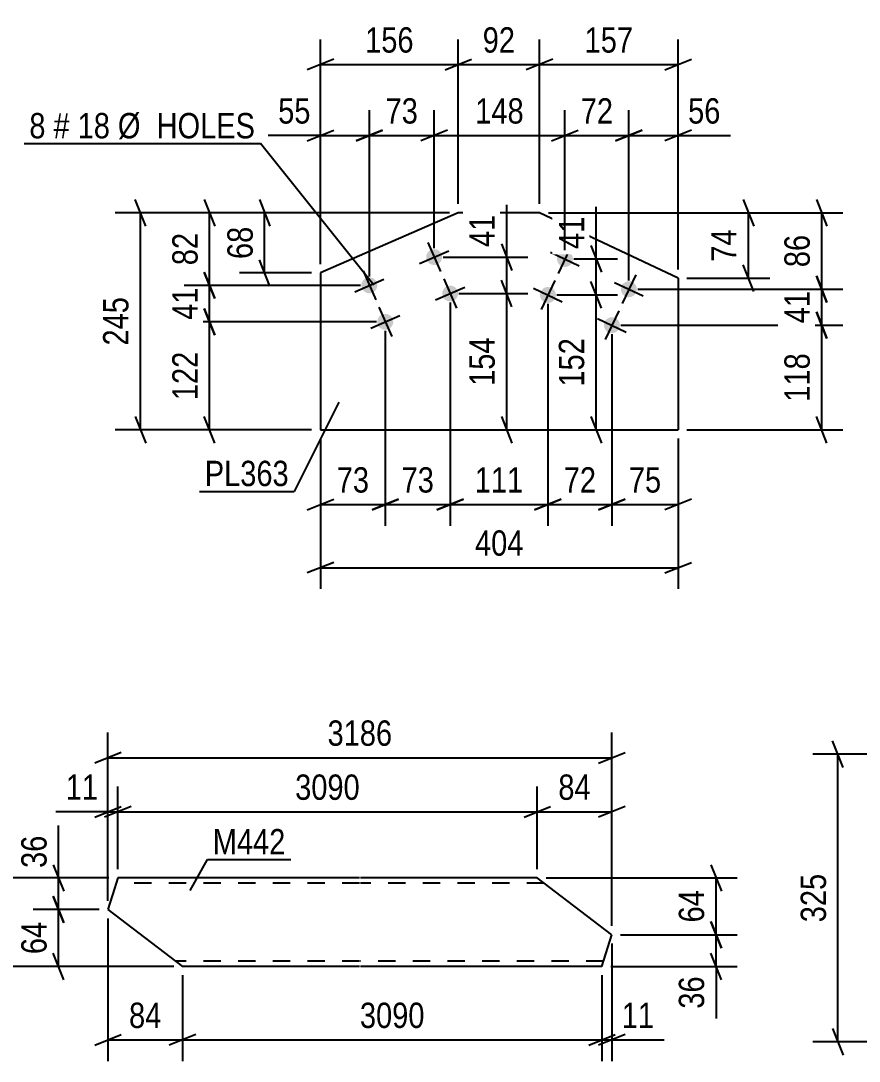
# Model space of a CAD drawing. Header units: millimetres. Extents: x 0 to 594, y 0 to 420.
# Drawn here: x 349.4 to 444.2, y 205.6 to 323.2 of the extents above; entities that cross this region are included whole.
import ezdxf

# ---------------------------------------------------------------- set-up
doc = ezdxf.new("R2010")
doc.units = ezdxf.units.MM
doc.linetypes.add('DXK_LINE_DOT2', pattern=[3.9198, 1.9599, -1.9599])
doc.styles.add('Arial Narrow', font='ARIALN.TTF', dxfattribs={"height": 0.2})

# ---------------------------------------------------------------- blocks, each defined once
blk = doc.blocks.new('Part-570345859-5773 - 5767')
at = {"color": 2, "linetype": 'Continuous'}
for p, q in [((360.39, 226.31), (360.02, 225.11)), ((387.71, 226.31), (360.39, 226.31)), ((407.81, 226.31), (387.81, 226.31)), ((416.23, 219.89), (407.81, 226.31)), ((360.02, 225.11), (359.28, 222.74)), ((359.28, 222.74), (367.71, 216.31)), ((415.12, 216.31), (416.23, 219.89)), ((387.71, 216.31), (367.71, 216.31)), ((415.12, 216.31), (387.81, 216.31))]:
    blk.add_line(p, q, dxfattribs=at)
at = {"color": 7, "linetype": 'DXK_LINE_DOT2'}
for p, q in [((387.71, 225.71), (360.2, 225.71)), ((408.59, 225.71), (387.81, 225.71)), ((387.71, 216.91), (366.92, 216.91)), ((415.3, 216.91), (387.81, 216.91))]:
    blk.add_line(p, q, dxfattribs=at)
blk = doc.blocks.new('Bolt-570345859-1724 - 1718')
at = {"linetype": 'Continuous'}
for points in [[(396.98, 296.85, -1), (395.33, 296.13, -1)], [(389.65, 293.65, -1), (388, 292.93, -1)], [(398.78, 292.73, -1), (397.14, 292.01, -1)], [(391.45, 289.53, -1), (389.8, 288.8, -1)]]:
    blk.add_hatch(color=1, dxfattribs=at).paths.add_polyline_path(points)
at = {"color": 1, "linetype": 'Continuous'}
for p, q in [((395.44, 298.14), (396.88, 294.84)), ((394.51, 295.77), (397.81, 297.21)), ((387.18, 292.57), (390.48, 294.01)), ((388.11, 294.94), (389.55, 291.64)), ((397.24, 294.02), (398.68, 290.72)), ((396.31, 291.65), (399.61, 293.09)), ((389.91, 290.81), (391.35, 287.52)), ((388.98, 288.44), (392.28, 289.89))]:
    blk.add_line(p, q, dxfattribs=at)
blk = doc.blocks.new('Bolt-570345859-1729 - 1718')
at = {"linetype": 'Continuous'}
for points in [[(411.75, 295.89, -1), (410.12, 296.66, -1)], [(409.83, 291.82, -1), (408.2, 292.59, -1)], [(418.98, 292.47, -1), (417.35, 293.24, -1)], [(417.06, 288.4, -1), (415.43, 289.17, -1)]]:
    blk.add_hatch(color=1, dxfattribs=at).paths.add_polyline_path(points)
at = {"color": 1, "linetype": 'Continuous'}
for p, q in [((411.7, 297.9), (410.16, 294.65)), ((409.31, 297.04), (412.56, 295.51)), ((418.94, 294.49), (417.4, 291.23)), ((407.38, 292.98), (410.64, 291.44)), ((409.78, 293.83), (408.24, 290.58)), ((416.54, 293.63), (419.79, 292.09)), ((414.62, 289.56), (417.87, 288.02)), ((417.01, 290.42), (415.48, 287.16))]:
    blk.add_line(p, q, dxfattribs=at)
blk = doc.blocks.new('Part-570345859-1744 - 1718')
at = {"color": 2, "linetype": 'Continuous'}
for p, q in [((398.88, 301.5), (383.3, 294.69)), ((408.07, 301.5), (398.88, 301.5)), ((423.73, 294.1), (408.07, 301.5)), ((383.3, 294.69), (383.3, 276.97)), ((423.73, 294.1), (423.73, 276.97)), ((383.3, 276.97), (423.73, 276.97))]:
    blk.add_line(p, q, dxfattribs=at)
blk = doc.blocks.new('StraightDimension-570345859-5829 - 5767')
at = {"color": 7, "linetype": 'Continuous'}
for p, q in [((359.28, 223.74), (359.28, 236.64)), ((360.39, 227.31), (360.39, 236.64)), ((357.78, 233.19), (360.78, 234.39)), ((361.89, 234.39), (358.89, 233.19)), ((359.28, 233.79), (353.37, 233.79)), ((359.28, 233.79), (353.37, 233.79)), ((359.28, 233.79), (360.39, 233.79))]:
    blk.add_line(p, q, dxfattribs=at)
at = {"color": 0}
blk.add_wipeout([(358.75, 234.54), (358.75, 238.74), (353.9, 238.74), (353.9, 234.54)], dxfattribs=at)
at = {"color": 3, "style": 'Arial Narrow'}
blk.add_text('11', height=2.863, dxfattribs=at).set_placement((354.5, 235.14))
blk = doc.blocks.new('StraightDimension-570345859-5805 - 5767')
at = {"color": 7, "linetype": 'Continuous'}
for p, q in [((360.39, 227.31), (360.39, 236.64)), ((407.81, 227.31), (407.81, 236.64)), ((361.89, 234.39), (358.89, 233.19)), ((406.31, 233.19), (409.31, 234.39)), ((360.39, 233.79), (407.81, 233.79))]:
    blk.add_line(p, q, dxfattribs=at)
at = {"color": 0}
blk.add_wipeout([(388.36, 234.54), (388.36, 238.74), (379.84, 238.74), (379.84, 234.54)], dxfattribs=at)
at = {"color": 3, "style": 'Arial Narrow'}
blk.add_text('3090', height=2.863, dxfattribs=at).set_placement((380.44, 235.14))
blk = doc.blocks.new('StraightDimension-570345859-5864 - 5767')
at = {"color": 7, "linetype": 'Continuous'}
for p, q in [((367.71, 215.31), (367.71, 205.6)), ((415.12, 215.31), (415.12, 205.6)), ((369.21, 208.6), (366.21, 207.4)), ((413.62, 207.4), (416.62, 208.6)), ((367.71, 208), (415.12, 208))]:
    blk.add_line(p, q, dxfattribs=at)
at = {"color": 0}
blk.add_wipeout([(395.67, 208.75), (395.67, 212.95), (387.16, 212.95), (387.16, 208.75)], dxfattribs=at)
at = {"color": 3, "style": 'Arial Narrow'}
blk.add_text('3090', height=2.863, dxfattribs=at).set_placement((387.76, 209.35))
blk = doc.blocks.new('StraightDimension-570345859-5776 - 5767')
at = {"color": 7, "linetype": 'Continuous'}
for p, q in [((359.28, 223.74), (359.28, 242.75)), ((416.23, 220.89), (416.23, 242.75)), ((360.78, 240.5), (357.78, 239.3)), ((414.73, 239.3), (417.73, 240.5)), ((359.28, 239.9), (416.23, 239.9))]:
    blk.add_line(p, q, dxfattribs=at)
at = {"color": 0}
blk.add_wipeout([(392.01, 240.65), (392.01, 244.85), (383.5, 244.85), (383.5, 240.65)], dxfattribs=at)
at = {"color": 3, "style": 'Arial Narrow'}
blk.add_text('3186', height=2.863, dxfattribs=at).set_placement((384.1, 241.25))
blk = doc.blocks.new('StraightDimension-570345859-5787 - 5767')
at = {"color": 7, "linetype": 'Continuous'}
for p, q in [((407.81, 227.31), (407.81, 236.64)), ((416.23, 220.89), (416.23, 236.64)), ((406.31, 233.19), (409.31, 234.39)), ((417.73, 234.39), (414.73, 233.19)), ((407.81, 233.79), (416.23, 233.79))]:
    blk.add_line(p, q, dxfattribs=at)
at = {"color": 0}
blk.add_wipeout([(414.45, 234.54), (414.45, 238.74), (409.59, 238.74), (409.59, 234.54)], dxfattribs=at)
at = {"color": 3, "style": 'Arial Narrow'}
blk.add_text('84', height=2.863, dxfattribs=at).set_placement((410.19, 235.14))
blk = doc.blocks.new('StraightDimension-570345859-5847 - 5767')
at = {"color": 7, "linetype": 'Continuous'}
for p, q in [((416.23, 218.89), (416.23, 205.6)), ((415.12, 215.31), (415.12, 205.6)), ((413.62, 207.4), (416.62, 208.6)), ((417.73, 208.6), (414.73, 207.4)), ((415.12, 208), (416.23, 208)), ((416.23, 208), (422.14, 208)), ((416.23, 208), (422.14, 208))]:
    blk.add_line(p, q, dxfattribs=at)
at = {"color": 0}
blk.add_wipeout([(421.61, 208.75), (421.61, 212.95), (416.76, 212.95), (416.76, 208.75)], dxfattribs=at)
at = {"color": 3, "style": 'Arial Narrow'}
blk.add_text('11', height=2.863, dxfattribs=at).set_placement((417.36, 209.35))
blk = doc.blocks.new('StraightDimension-570345859-5888 - 5767')
at = {"color": 7, "linetype": 'Continuous'}
for p, q in [((359.28, 221.74), (359.28, 205.6)), ((367.71, 215.31), (367.71, 205.6)), ((357.78, 207.4), (360.78, 208.6)), ((369.21, 208.6), (366.21, 207.4)), ((359.28, 208), (367.71, 208))]:
    blk.add_line(p, q, dxfattribs=at)
at = {"color": 0}
blk.add_wipeout([(365.92, 208.75), (365.92, 212.95), (361.06, 212.95), (361.06, 208.75)], dxfattribs=at)
at = {"color": 3, "style": 'Arial Narrow'}
blk.add_text('84', height=2.863, dxfattribs=at).set_placement((361.66, 209.35))
blk = doc.blocks.new('StraightDimension-570345859-5906 - 5767')
at = {"color": 7, "linetype": 'Continuous'}
for p, q in [((353.69, 226.31), (353.69, 232.22)), ((353.69, 226.31), (353.69, 232.22)), ((353.09, 227.81), (354.29, 224.81)), ((359.39, 226.31), (350.84, 226.31)), ((353.69, 222.74), (353.69, 226.31)), ((354.29, 221.24), (353.09, 224.24)), ((358.28, 222.74), (350.84, 222.74))]:
    blk.add_line(p, q, dxfattribs=at)
at = {"color": 0}
blk.add_wipeout([(352.94, 231.7), (348.74, 231.7), (348.74, 226.84), (352.94, 226.84)], dxfattribs=at)
at = {"color": 3, "style": 'Arial Narrow'}
blk.add_text('36', height=2.863, rotation=90.0002, dxfattribs=at).set_placement((352.34, 227.44))
blk = doc.blocks.new('StraightDimension-570345859-5930 - 5767')
at = {"color": 7, "linetype": 'Continuous'}
for p, q in [((353.09, 224.24), (354.29, 221.24)), ((358.28, 222.74), (350.84, 222.74)), ((353.69, 216.31), (353.69, 222.74)), ((354.29, 214.81), (353.09, 217.81)), ((366.71, 216.31), (350.84, 216.31))]:
    blk.add_line(p, q, dxfattribs=at)
at = {"color": 0}
blk.add_wipeout([(352.94, 221.96), (348.74, 221.96), (348.74, 217.1), (352.94, 217.1)], dxfattribs=at)
at = {"color": 3, "style": 'Arial Narrow'}
blk.add_text('64', height=2.863, rotation=90.0002, dxfattribs=at).set_placement((352.34, 217.7))
blk = doc.blocks.new('StraightDimension-570345859-5955 - 5767')
at = {"color": 7, "linetype": 'Continuous'}
for p, q in [((346.52, 227.81), (347.72, 224.81)), ((359.39, 226.31), (344.27, 226.31)), ((347.12, 216.31), (347.12, 226.31)), ((347.72, 214.81), (346.52, 217.81)), ((366.71, 216.31), (344.27, 216.31))]:
    blk.add_line(p, q, dxfattribs=at)
at = {"color": 0}
blk.add_wipeout([(346.37, 224.66), (342.17, 224.66), (342.17, 217.97), (346.37, 217.97)], dxfattribs=at)
at = {"color": 3, "style": 'Arial Narrow'}
blk.add_text('100', height=2.863, rotation=90.0002, dxfattribs=at).set_placement((345.77, 218.57))
blk = doc.blocks.new('StraightDimension-570345859-5987 - 5767')
at = {"color": 7, "linetype": 'Continuous'}
for p, q in [((427.42, 227.81), (428.62, 224.81)), ((408.81, 226.31), (430.42, 226.31)), ((428.02, 219.89), (428.02, 226.31)), ((428.62, 218.39), (427.42, 221.39)), ((417.23, 219.89), (430.42, 219.89))]:
    blk.add_line(p, q, dxfattribs=at)
at = {"color": 0}
blk.add_wipeout([(427.27, 225.53), (423.07, 225.53), (423.07, 220.68), (427.27, 220.68)], dxfattribs=at)
at = {"color": 3, "style": 'Arial Narrow'}
blk.add_text('64', height=2.863, rotation=90.0002, dxfattribs=at).set_placement((426.67, 221.28))
blk = doc.blocks.new('StraightDimension-570345859-6011 - 5767')
at = {"color": 7, "linetype": 'Continuous'}
for p, q in [((427.42, 221.39), (428.62, 218.39)), ((417.23, 219.89), (430.42, 219.89)), ((428.02, 216.31), (428.02, 219.89)), ((428.62, 214.81), (427.42, 217.81)), ((416.12, 216.31), (430.42, 216.31)), ((428.02, 216.31), (428.02, 210.41)), ((428.02, 216.31), (428.02, 210.41))]:
    blk.add_line(p, q, dxfattribs=at)
at = {"color": 0}
blk.add_wipeout([(427.27, 215.79), (423.07, 215.79), (423.07, 210.93), (427.27, 210.93)], dxfattribs=at)
at = {"color": 3, "style": 'Arial Narrow'}
blk.add_text('36', height=2.863, rotation=90.0002, dxfattribs=at).set_placement((426.67, 211.53))
blk = doc.blocks.new('StraightDimension-570345859-2966 - 2890')
at = {"color": 7, "linetype": 'Continuous'}
for p, q in [((442.4, 238.79), (441.2, 241.79)), ((457.88, 240.29), (438.95, 240.29)), ((441.8, 207.79), (441.8, 240.29)), ((441.2, 209.29), (442.4, 206.29)), ((457.88, 207.79), (438.95, 207.79))]:
    blk.add_line(p, q, dxfattribs=at)
at = {"color": 0}
blk.add_wipeout([(441.05, 227.38), (436.85, 227.38), (436.85, 220.7), (441.05, 220.7)], dxfattribs=at)
at = {"color": 3, "style": 'Arial Narrow'}
blk.add_text('325', height=2.863, rotation=90.0002, dxfattribs=at).set_placement((440.45, 221.3))
blk = doc.blocks.new('StraightDimension-570345859-1770 - 1718')
at = {"color": 7, "linetype": 'Continuous'}
for p, q in [((404.35, 296.49), (404.35, 302.4)), ((404.35, 296.49), (404.35, 302.4)), ((403.75, 297.99), (404.95, 294.99)), ((397.16, 296.49), (406.75, 296.49)), ((404.35, 292.37), (404.35, 296.49)), ((404.95, 290.87), (403.75, 293.87)), ((398.96, 292.37), (406.75, 292.37))]:
    blk.add_line(p, q, dxfattribs=at)
at = {"color": 0}
blk.add_wipeout([(403.6, 301.87), (399.4, 301.87), (399.4, 297.02), (403.6, 297.02)], dxfattribs=at)
at = {"color": 3, "style": 'Arial Narrow'}
blk.add_text('41', height=2.863, rotation=90.0002, dxfattribs=at).set_placement((403, 297.62))
blk = doc.blocks.new('StraightDimension-570345859-1746 - 1718')
at = {"color": 7, "linetype": 'Continuous'}
for p, q in [((415.06, 290.71), (413.86, 293.71)), ((410.01, 292.21), (416.86, 292.21)), ((414.46, 276.97), (414.46, 292.21)), ((413.86, 278.47), (415.06, 275.47)), ((404.52, 276.97), (416.86, 276.97))]:
    blk.add_line(p, q, dxfattribs=at)
at = {"color": 0}
blk.add_wipeout([(413.71, 287.93), (409.51, 287.93), (409.51, 281.25), (413.71, 281.25)], dxfattribs=at)
at = {"color": 3, "style": 'Arial Narrow'}
blk.add_text('152', height=2.863, rotation=90.0002, dxfattribs=at).set_placement((413.11, 281.85))
blk = doc.blocks.new('StraightDimension-570345859-1926 - 1718')
at = {"color": 7, "linetype": 'Continuous'}
for p, q in [((383.3, 295.69), (383.3, 313.08)), ((388.83, 294.29), (388.83, 313.08)), ((381.8, 309.63), (384.8, 310.83)), ((390.33, 310.83), (387.33, 309.63)), ((383.3, 310.23), (377.4, 310.23)), ((383.3, 310.23), (377.4, 310.23)), ((383.3, 310.23), (388.83, 310.23))]:
    blk.add_line(p, q, dxfattribs=at)
at = {"color": 0}
blk.add_wipeout([(382.78, 310.98), (382.78, 315.18), (377.92, 315.18), (377.92, 310.98)], dxfattribs=at)
at = {"color": 3, "style": 'Arial Narrow'}
blk.add_text('55', height=2.863, dxfattribs=at).set_placement((378.52, 311.58))
blk = doc.blocks.new('StraightDimension-570345859-1759 - 1718')
at = {"color": 7, "linetype": 'Continuous'}
for p, q in [((414.46, 296.28), (414.46, 302.18)), ((414.46, 296.28), (414.46, 302.18)), ((413.86, 297.78), (415.06, 294.78)), ((411.93, 296.28), (416.86, 296.28)), ((414.46, 292.21), (414.46, 296.28)), ((415.06, 290.71), (413.86, 293.71)), ((410.01, 292.21), (416.86, 292.21))]:
    blk.add_line(p, q, dxfattribs=at)
at = {"color": 0}
blk.add_wipeout([(413.71, 301.66), (409.51, 301.66), (409.51, 296.8), (413.71, 296.8)], dxfattribs=at)
at = {"color": 3, "style": 'Arial Narrow'}
blk.add_text('41', height=2.863, rotation=90.0002, dxfattribs=at).set_placement((413.11, 297.4))
blk = doc.blocks.new('StraightDimension-570345859-1780 - 1718')
at = {"color": 7, "linetype": 'Continuous'}
for p, q in [((404.95, 290.87), (403.75, 293.87)), ((398.96, 292.37), (406.75, 292.37)), ((404.35, 276.97), (404.35, 292.37)), ((403.75, 278.47), (404.95, 275.47)), ((404.52, 276.97), (406.75, 276.97))]:
    blk.add_line(p, q, dxfattribs=at)
at = {"color": 0}
blk.add_wipeout([(403.6, 288.01), (399.4, 288.01), (399.4, 281.33), (403.6, 281.33)], dxfattribs=at)
at = {"color": 3, "style": 'Arial Narrow'}
blk.add_text('154', height=2.863, rotation=90.0002, dxfattribs=at).set_placement((403, 281.93))
blk = doc.blocks.new('StraightDimension-570345859-1794 - 1718')
at = {"color": 7, "linetype": 'Continuous'}
for p, q in [((390.63, 288.16), (390.63, 266.12)), ((383.3, 275.97), (383.3, 266.12)), ((381.8, 267.92), (384.8, 269.12)), ((383.3, 268.52), (390.63, 268.52)), ((392.13, 269.12), (389.13, 267.92))]:
    blk.add_line(p, q, dxfattribs=at)
at = {"color": 0}
blk.add_wipeout([(389.39, 269.27), (389.39, 273.47), (384.54, 273.47), (384.54, 269.27)], dxfattribs=at)
at = {"color": 3, "style": 'Arial Narrow'}
blk.add_text('73', height=2.863, dxfattribs=at).set_placement((385.14, 269.87))
blk = doc.blocks.new('StraightDimension-570345859-1800 - 1718')
at = {"color": 7, "linetype": 'Continuous'}
for p, q in [((416.24, 287.79), (416.24, 266.12)), ((423.73, 275.97), (423.73, 266.12)), ((414.74, 267.92), (417.74, 269.12)), ((416.24, 268.52), (423.73, 268.52)), ((425.23, 269.12), (422.23, 267.92))]:
    blk.add_line(p, q, dxfattribs=at)
at = {"color": 0}
blk.add_wipeout([(422.42, 269.27), (422.42, 273.47), (417.56, 273.47), (417.56, 269.27)], dxfattribs=at)
at = {"color": 3, "style": 'Arial Narrow'}
blk.add_text('75', height=2.863, dxfattribs=at).set_placement((418.16, 269.87))
blk = doc.blocks.new('StraightDimension-570345859-1806 - 1718')
at = {"color": 7, "linetype": 'Continuous'}
for p, q in [((409.01, 291.21), (409.01, 266.12)), ((416.24, 287.79), (416.24, 266.12)), ((407.51, 267.92), (410.51, 269.12)), ((409.01, 268.52), (416.24, 268.52)), ((417.74, 269.12), (414.74, 267.92))]:
    blk.add_line(p, q, dxfattribs=at)
at = {"color": 0}
blk.add_wipeout([(415.06, 269.27), (415.06, 273.47), (410.2, 273.47), (410.2, 269.27)], dxfattribs=at)
at = {"color": 3, "style": 'Arial Narrow'}
blk.add_text('72', height=2.863, dxfattribs=at).set_placement((410.8, 269.87))
blk = doc.blocks.new('StraightDimension-570345859-1814 - 1718')
at = {"color": 7, "linetype": 'Continuous'}
for p, q in [((397.96, 291.37), (397.96, 266.12)), ((409.01, 291.21), (409.01, 266.12)), ((396.46, 267.92), (399.46, 269.12)), ((397.96, 268.52), (409.01, 268.52)), ((410.51, 269.12), (407.51, 267.92))]:
    blk.add_line(p, q, dxfattribs=at)
at = {"color": 0}
blk.add_wipeout([(406.83, 269.27), (406.83, 273.47), (400.14, 273.47), (400.14, 269.27)], dxfattribs=at)
at = {"color": 3, "style": 'Arial Narrow'}
blk.add_text('111', height=2.863, dxfattribs=at).set_placement((400.74, 269.87))
blk = doc.blocks.new('StraightDimension-570345859-1886 - 1718')
at = {"color": 7, "linetype": 'Continuous'}
for p, q in [((418.17, 293.86), (418.17, 313.08)), ((423.73, 295.1), (423.73, 313.08)), ((416.67, 309.63), (419.67, 310.83)), ((425.23, 310.83), (422.23, 309.63)), ((418.17, 310.23), (423.73, 310.23)), ((423.73, 310.23), (429.64, 310.23)), ((423.73, 310.23), (429.64, 310.23))]:
    blk.add_line(p, q, dxfattribs=at)
at = {"color": 0}
blk.add_wipeout([(429.11, 310.98), (429.11, 315.18), (424.26, 315.18), (424.26, 310.98)], dxfattribs=at)
at = {"color": 3, "style": 'Arial Narrow'}
blk.add_text('56', height=2.863, dxfattribs=at).set_placement((424.86, 311.58))
blk = doc.blocks.new('StraightDimension-570345859-1822 - 1718')
at = {"color": 7, "linetype": 'Continuous'}
for p, q in [((397.96, 291.37), (397.96, 266.12)), ((390.63, 288.16), (390.63, 266.12)), ((389.13, 267.92), (392.13, 269.12)), ((390.63, 268.52), (397.96, 268.52)), ((399.46, 269.12), (396.46, 267.92))]:
    blk.add_line(p, q, dxfattribs=at)
at = {"color": 0}
blk.add_wipeout([(396.72, 269.27), (396.72, 273.47), (391.87, 273.47), (391.87, 269.27)], dxfattribs=at)
at = {"color": 3, "style": 'Arial Narrow'}
blk.add_text('73', height=2.863, dxfattribs=at).set_placement((392.47, 269.87))
blk = doc.blocks.new('StraightDimension-570345859-1831 - 1718')
at = {"color": 7, "linetype": 'Continuous'}
for p, q in [((363.54, 300), (362.34, 303)), ((397.88, 301.5), (360.09, 301.5)), ((362.94, 276.97), (362.94, 301.5)), ((362.34, 278.47), (363.54, 275.47)), ((382.3, 276.97), (360.09, 276.97))]:
    blk.add_line(p, q, dxfattribs=at)
at = {"color": 0}
blk.add_wipeout([(362.19, 292.58), (357.99, 292.58), (357.99, 285.89), (362.19, 285.89)], dxfattribs=at)
at = {"color": 3, "style": 'Arial Narrow'}
blk.add_text('245', height=2.863, rotation=90.0002, dxfattribs=at).set_placement((361.59, 286.49))
blk = doc.blocks.new('StraightDimension-570345859-1840 - 1718')
at = {"color": 7, "linetype": 'Continuous'}
for p, q in [((370.16, 290.66), (371.36, 287.66)), ((389.63, 289.16), (367.91, 289.16)), ((370.76, 276.97), (370.76, 289.16)), ((371.36, 275.47), (370.16, 278.47)), ((382.3, 276.97), (367.91, 276.97))]:
    blk.add_line(p, q, dxfattribs=at)
at = {"color": 0}
blk.add_wipeout([(370.01, 286.41), (365.81, 286.41), (365.81, 279.72), (370.01, 279.72)], dxfattribs=at)
at = {"color": 3, "style": 'Arial Narrow'}
blk.add_text('122', height=2.863, rotation=90.0002, dxfattribs=at).set_placement((369.41, 280.32))
blk = doc.blocks.new('StraightDimension-570345859-1846 - 1718')
at = {"color": 7, "linetype": 'Continuous'}
for p, q in [((370.16, 294.79), (371.36, 291.79)), ((387.83, 293.29), (367.91, 293.29)), ((370.76, 289.16), (370.76, 293.29)), ((371.36, 287.66), (370.16, 290.66)), ((389.63, 289.16), (367.91, 289.16))]:
    blk.add_line(p, q, dxfattribs=at)
at = {"color": 0}
blk.add_wipeout([(370.01, 293.65), (365.81, 293.65), (365.81, 288.8), (370.01, 288.8)], dxfattribs=at)
at = {"color": 3, "style": 'Arial Narrow'}
blk.add_text('41', height=2.863, rotation=90.0002, dxfattribs=at).set_placement((369.41, 289.4))
blk = doc.blocks.new('StraightDimension-570345859-1854 - 1718')
at = {"color": 7, "linetype": 'Continuous'}
for p, q in [((370.16, 303), (371.36, 300)), ((397.88, 301.5), (367.91, 301.5)), ((370.76, 293.29), (370.76, 301.5)), ((371.36, 291.79), (370.16, 294.79)), ((387.83, 293.29), (367.91, 293.29))]:
    blk.add_line(p, q, dxfattribs=at)
at = {"color": 0}
blk.add_wipeout([(370.01, 299.82), (365.81, 299.82), (365.81, 294.97), (370.01, 294.97)], dxfattribs=at)
at = {"color": 3, "style": 'Arial Narrow'}
blk.add_text('82', height=2.863, rotation=90.0002, dxfattribs=at).set_placement((369.41, 295.57))
blk = doc.blocks.new('StraightDimension-570345859-1863 - 1718')
at = {"color": 7, "linetype": 'Continuous'}
for p, q in [((439.36, 290.29), (440.56, 287.29)), ((417.24, 288.79), (442.36, 288.79)), ((439.96, 276.97), (439.96, 288.79)), ((440.56, 275.47), (439.36, 278.47)), ((424.73, 276.97), (442.36, 276.97))]:
    blk.add_line(p, q, dxfattribs=at)
at = {"color": 0}
blk.add_wipeout([(439.21, 286.22), (435.01, 286.22), (435.01, 279.54), (439.21, 279.54)], dxfattribs=at)
at = {"color": 3, "style": 'Arial Narrow'}
blk.add_text('118', height=2.863, rotation=90.0002, dxfattribs=at).set_placement((438.61, 280.14))
blk = doc.blocks.new('StraightDimension-570345859-1869 - 1718')
at = {"color": 7, "linetype": 'Continuous'}
for p, q in [((439.36, 294.36), (440.56, 291.36)), ((419.17, 292.86), (442.36, 292.86)), ((439.96, 288.79), (439.96, 292.86)), ((440.56, 287.29), (439.36, 290.29)), ((417.24, 288.79), (442.36, 288.79))]:
    blk.add_line(p, q, dxfattribs=at)
at = {"color": 0}
blk.add_wipeout([(439.21, 293.25), (435.01, 293.25), (435.01, 288.4), (439.21, 288.4)], dxfattribs=at)
at = {"color": 3, "style": 'Arial Narrow'}
blk.add_text('41', height=2.863, rotation=90.0002, dxfattribs=at).set_placement((438.61, 289))
blk = doc.blocks.new('StraightDimension-570345859-1877 - 1718')
at = {"color": 7, "linetype": 'Continuous'}
for p, q in [((439.36, 303), (440.56, 300)), ((409.07, 301.5), (442.36, 301.5)), ((439.96, 292.86), (439.96, 301.5)), ((440.56, 291.36), (439.36, 294.36)), ((419.17, 292.86), (442.36, 292.86))]:
    blk.add_line(p, q, dxfattribs=at)
at = {"color": 0}
blk.add_wipeout([(439.21, 299.61), (435.01, 299.61), (435.01, 294.75), (439.21, 294.75)], dxfattribs=at)
at = {"color": 3, "style": 'Arial Narrow'}
blk.add_text('86', height=2.863, rotation=90.0002, dxfattribs=at).set_placement((438.61, 295.35))
blk = doc.blocks.new('StraightDimension-570345859-1960 - 1718')
at = {"color": 7, "linetype": 'Continuous'}
for p, q in [((408.07, 302.5), (408.07, 321.1)), ((423.73, 295.1), (423.73, 321.1)), ((409.57, 318.85), (406.57, 317.65)), ((422.23, 317.65), (425.23, 318.85)), ((408.07, 318.25), (423.73, 318.25))]:
    blk.add_line(p, q, dxfattribs=at)
at = {"color": 0}
blk.add_wipeout([(419.24, 319), (419.24, 323.2), (412.56, 323.2), (412.56, 319)], dxfattribs=at)
at = {"color": 3, "style": 'Arial Narrow'}
blk.add_text('157', height=2.863, dxfattribs=at).set_placement((413.16, 319.6))
blk = doc.blocks.new('StraightDimension-570345859-1896 - 1718')
at = {"color": 7, "linetype": 'Continuous'}
for p, q in [((410.93, 297.28), (410.93, 313.08)), ((418.17, 293.86), (418.17, 313.08)), ((409.43, 309.63), (412.43, 310.83)), ((419.67, 310.83), (416.67, 309.63)), ((410.93, 310.23), (418.17, 310.23))]:
    blk.add_line(p, q, dxfattribs=at)
at = {"color": 0}
blk.add_wipeout([(416.98, 310.98), (416.98, 315.18), (412.12, 315.18), (412.12, 310.98)], dxfattribs=at)
at = {"color": 3, "style": 'Arial Narrow'}
blk.add_text('72', height=2.863, dxfattribs=at).set_placement((412.72, 311.58))
blk = doc.blocks.new('StraightDimension-570345859-1970 - 1718')
at = {"color": 7, "linetype": 'Continuous'}
for p, q in [((398.88, 302.5), (398.88, 321.1)), ((408.07, 302.5), (408.07, 321.1)), ((397.38, 317.65), (400.38, 318.85)), ((409.57, 318.85), (406.57, 317.65)), ((398.88, 318.25), (408.07, 318.25))]:
    blk.add_line(p, q, dxfattribs=at)
at = {"color": 0}
blk.add_wipeout([(405.9, 319), (405.9, 323.2), (401.04, 323.2), (401.04, 319)], dxfattribs=at)
at = {"color": 3, "style": 'Arial Narrow'}
blk.add_text('92', height=2.863, dxfattribs=at).set_placement((401.64, 319.6))
blk = doc.blocks.new('StraightDimension-570345859-1906 - 1718')
at = {"color": 7, "linetype": 'Continuous'}
for p, q in [((396.16, 297.49), (396.16, 313.08)), ((410.93, 297.28), (410.93, 313.08)), ((397.66, 310.83), (394.66, 309.63)), ((409.43, 309.63), (412.43, 310.83)), ((396.16, 310.23), (410.93, 310.23))]:
    blk.add_line(p, q, dxfattribs=at)
at = {"color": 0}
blk.add_wipeout([(406.89, 310.98), (406.89, 315.18), (400.2, 315.18), (400.2, 310.98)], dxfattribs=at)
at = {"color": 3, "style": 'Arial Narrow'}
blk.add_text('148', height=2.863, dxfattribs=at).set_placement((400.8, 311.58))
blk = doc.blocks.new('StraightDimension-570345859-1980 - 1718')
at = {"color": 7, "linetype": 'Continuous'}
for p, q in [((383.3, 295.69), (383.3, 321.1)), ((398.88, 302.5), (398.88, 321.1)), ((384.8, 318.85), (381.8, 317.65)), ((397.38, 317.65), (400.38, 318.85)), ((383.3, 318.25), (398.88, 318.25))]:
    blk.add_line(p, q, dxfattribs=at)
at = {"color": 0}
blk.add_wipeout([(394.43, 319), (394.43, 323.2), (387.75, 323.2), (387.75, 319)], dxfattribs=at)
at = {"color": 3, "style": 'Arial Narrow'}
blk.add_text('156', height=2.863, dxfattribs=at).set_placement((388.35, 319.6))
blk = doc.blocks.new('StraightDimension-570345859-1916 - 1718')
at = {"color": 7, "linetype": 'Continuous'}
for p, q in [((388.83, 294.29), (388.83, 313.08)), ((396.16, 297.49), (396.16, 313.08)), ((387.33, 309.63), (390.33, 310.83)), ((397.66, 310.83), (394.66, 309.63)), ((388.83, 310.23), (396.16, 310.23))]:
    blk.add_line(p, q, dxfattribs=at)
at = {"color": 0}
blk.add_wipeout([(394.92, 310.98), (394.92, 315.18), (390.06, 315.18), (390.06, 310.98)], dxfattribs=at)
at = {"color": 3, "style": 'Arial Narrow'}
blk.add_text('73', height=2.863, dxfattribs=at).set_placement((390.66, 311.58))
blk = doc.blocks.new('StraightDimension-570345859-1937 - 1718')
at = {"color": 7, "linetype": 'Continuous'}
for p, q in [((431.08, 303), (432.28, 300)), ((409.07, 301.5), (434.08, 301.5)), ((431.68, 294.1), (431.68, 301.5)), ((432.28, 292.6), (431.08, 295.6)), ((424.73, 294.1), (434.08, 294.1))]:
    blk.add_line(p, q, dxfattribs=at)
at = {"color": 0}
blk.add_wipeout([(430.93, 300.23), (426.73, 300.23), (426.73, 295.37), (430.93, 295.37)], dxfattribs=at)
at = {"color": 3, "style": 'Arial Narrow'}
blk.add_text('74', height=2.863, rotation=90.0002, dxfattribs=at).set_placement((430.33, 295.97))
blk = doc.blocks.new('StraightDimension-570345859-1946 - 1718')
at = {"color": 7, "linetype": 'Continuous'}
for p, q in [((376.39, 303), (377.59, 300)), ((397.88, 301.5), (374.14, 301.5)), ((376.99, 294.69), (376.99, 301.5)), ((377.59, 293.19), (376.39, 296.19)), ((382.3, 294.69), (374.14, 294.69))]:
    blk.add_line(p, q, dxfattribs=at)
at = {"color": 0}
blk.add_wipeout([(376.24, 300.53), (372.04, 300.53), (372.04, 295.67), (376.24, 295.67)], dxfattribs=at)
at = {"color": 3, "style": 'Arial Narrow'}
blk.add_text('68', height=2.863, rotation=90.0002, dxfattribs=at).set_placement((375.64, 296.27))
blk = doc.blocks.new('StraightDimension-570345859-1955 - 1718')
at = {"color": 7, "linetype": 'Continuous'}
for p, q in [((383.3, 275.97), (383.3, 258.98)), ((423.73, 275.97), (423.73, 258.98)), ((384.8, 261.98), (381.8, 260.78)), ((383.3, 261.38), (423.73, 261.38)), ((422.23, 260.78), (425.23, 261.98))]:
    blk.add_line(p, q, dxfattribs=at)
at = {"color": 0}
blk.add_wipeout([(406.86, 262.13), (406.86, 266.33), (400.17, 266.33), (400.17, 262.13)], dxfattribs=at)
at = {"color": 3, "style": 'Arial Narrow'}
blk.add_text('404', height=2.863, dxfattribs=at).set_placement((400.77, 262.73))
blk = doc.blocks.new('Mark-570345859-5769 - 5767')
at = {"color": 30, "linetype": 'Continuous'}
for p, q in [((368.56, 224.9), (370.52, 228.38)), ((370.52, 228.38), (379.95, 228.38))]:
    blk.add_line(p, q, dxfattribs=at)
at = {"color": 0}
blk.add_wipeout([(379.35, 228.98), (379.35, 231.98), (371.12, 231.98), (371.12, 228.98)], dxfattribs=at)
blk.add_wipeout([(379.35, 228.98), (379.35, 231.98), (371.12, 231.98), (371.12, 228.98)], dxfattribs=at)
at = {"color": 3, "style": 'Arial Narrow'}
blk.add_text('M442', height=2.863, dxfattribs=at).set_placement((371.12, 228.98))
blk = doc.blocks.new('Mark-570345859-1740 - 1718')
at = {"color": 30, "linetype": 'Continuous'}
for p in [(385.36, 280.09), (369.62, 270)]:
    blk.add_line(p, (380.33, 270), dxfattribs=at)
at = {"color": 0}
blk.add_wipeout([(379.73, 270.6), (379.73, 273.6), (370.22, 273.6), (370.22, 270.6)], dxfattribs=at)
blk.add_wipeout([(379.73, 270.6), (379.73, 273.6), (370.22, 273.6), (370.22, 270.6)], dxfattribs=at)
at = {"color": 3, "style": 'Arial Narrow'}
blk.add_text('PL363', height=2.863, dxfattribs=at).set_placement((370.22, 270.6))
blk = doc.blocks.new('MarkSet-570345859-1990 - 1718')
at = {"color": 7, "linetype": 'Continuous'}
for p in [(349.79, 309.31), (389.33, 293.3)]:
    blk.add_line(p, (376.53, 309.31), dxfattribs=at)
at = {"color": 0}
for points in [[(352.22, 309.91), (352.22, 312.91), (350.39, 312.91), (350.39, 309.91)], [(354.95, 309.91), (354.95, 312.91), (353.12, 312.91), (353.12, 309.91)], [(359.5, 309.91), (359.5, 312.91), (355.85, 312.91), (355.85, 309.91)], [(375.93, 309.91), (375.93, 312.91), (360.4, 312.91), (360.4, 309.91)]]:
    blk.add_wipeout(points, dxfattribs=at)
for points in [[(352.22, 309.91), (352.22, 312.91), (350.39, 312.91), (350.39, 309.91)], [(354.95, 309.91), (354.95, 312.91), (353.12, 312.91), (353.12, 309.91)], [(359.5, 309.91), (359.5, 312.91), (355.85, 312.91), (355.85, 309.91)], [(375.93, 309.91), (375.93, 312.91), (360.4, 312.91), (360.4, 309.91)]]:
    blk.add_wipeout(points, dxfattribs=at)
at = {"color": 3, "style": 'Arial Narrow'}
for s, height, p in [('8', 2.86, (350.39, 309.91)), ('18', 2.863, (355.85, 309.91)), ('Ø  HOLES', 2.863, (360.4, 309.91)), ('#', 2.86, (353.12, 309.91))]:
    blk.add_text(s, height=height, dxfattribs=at).set_placement(p)

msp = doc.modelspace()

# ---------------------------------------------------------------- block references
for name in ['Part-570345859-1744 - 1718', 'Bolt-570345859-1724 - 1718', 'Bolt-570345859-1729 - 1718', 'StraightDimension-570345859-2966 - 2890', 'Part-570345859-5773 - 5767', 'StraightDimension-570345859-5864 - 5767']:
    msp.add_blockref(name, (0, 0))

# ---------------------------------------------------------------- next in the draw order: block references
for name in ['StraightDimension-570345859-1926 - 1718', 'StraightDimension-570345859-1770 - 1718', 'StraightDimension-570345859-1794 - 1718', 'StraightDimension-570345859-5829 - 5767', 'StraightDimension-570345859-5847 - 5767']:
    msp.add_blockref(name, (0, 0))

# ---------------------------------------------------------------- next in the draw order: block references
for name in ['StraightDimension-570345859-1746 - 1718', 'StraightDimension-570345859-5805 - 5767']:
    msp.add_blockref(name, (0, 0))

# ---------------------------------------------------------------- next in the draw order: block references
for name in ['StraightDimension-570345859-1759 - 1718', 'StraightDimension-570345859-1780 - 1718', 'StraightDimension-570345859-1800 - 1718', 'StraightDimension-570345859-5776 - 5767']:
    msp.add_blockref(name, (0, 0))

# ---------------------------------------------------------------- next in the draw order: block references
for name in ['StraightDimension-570345859-1886 - 1718', 'StraightDimension-570345859-1806 - 1718', 'StraightDimension-570345859-5787 - 5767', 'Mark-570345859-5769 - 5767', 'StraightDimension-570345859-5888 - 5767']:
    msp.add_blockref(name, (0, 0))

# ---------------------------------------------------------------- next in the draw order: block references
for name in ['StraightDimension-570345859-1814 - 1718', 'StraightDimension-570345859-1863 - 1718', 'StraightDimension-570345859-5906 - 5767', 'StraightDimension-570345859-5987 - 5767']:
    msp.add_blockref(name, (0, 0))

# ---------------------------------------------------------------- next in the draw order: block references
for name in ['StraightDimension-570345859-1869 - 1718', 'StraightDimension-570345859-1822 - 1718', 'StraightDimension-570345859-5930 - 5767', 'StraightDimension-570345859-6011 - 5767']:
    msp.add_blockref(name, (0, 0))

# ---------------------------------------------------------------- next in the draw order: block references
for name in ['StraightDimension-570345859-1831 - 1718', 'StraightDimension-570345859-1877 - 1718', 'StraightDimension-570345859-5955 - 5767']:
    msp.add_blockref(name, (0, 0))

# ---------------------------------------------------------------- next in the draw order: block references
for name in ['StraightDimension-570345859-1960 - 1718', 'StraightDimension-570345859-1840 - 1718']:
    msp.add_blockref(name, (0, 0))

# ---------------------------------------------------------------- next in the draw order: block references
for name in ['StraightDimension-570345859-1896 - 1718', 'StraightDimension-570345859-1846 - 1718', 'StraightDimension-570345859-1955 - 1718']:
    msp.add_blockref(name, (0, 0))

# ---------------------------------------------------------------- next in the draw order: block references
for name in ['StraightDimension-570345859-1854 - 1718', 'Mark-570345859-1740 - 1718']:
    msp.add_blockref(name, (0, 0))

# ---------------------------------------------------------------- next in the draw order: block references
msp.add_blockref('StraightDimension-570345859-1970 - 1718', (0, 0))

# ---------------------------------------------------------------- next in the draw order: block references
msp.add_blockref('StraightDimension-570345859-1906 - 1718', (0, 0))

# ---------------------------------------------------------------- next in the draw order: block references
for name in ['StraightDimension-570345859-1980 - 1718', 'StraightDimension-570345859-1937 - 1718']:
    msp.add_blockref(name, (0, 0))

# ---------------------------------------------------------------- next in the draw order: block references
msp.add_blockref('StraightDimension-570345859-1916 - 1718', (0, 0))

# ---------------------------------------------------------------- next in the draw order: block references
msp.add_blockref('StraightDimension-570345859-1946 - 1718', (0, 0))

# ---------------------------------------------------------------- next in the draw order: block references
msp.add_blockref('MarkSet-570345859-1990 - 1718', (0, 0))

doc.saveas('drawing.dxf')
